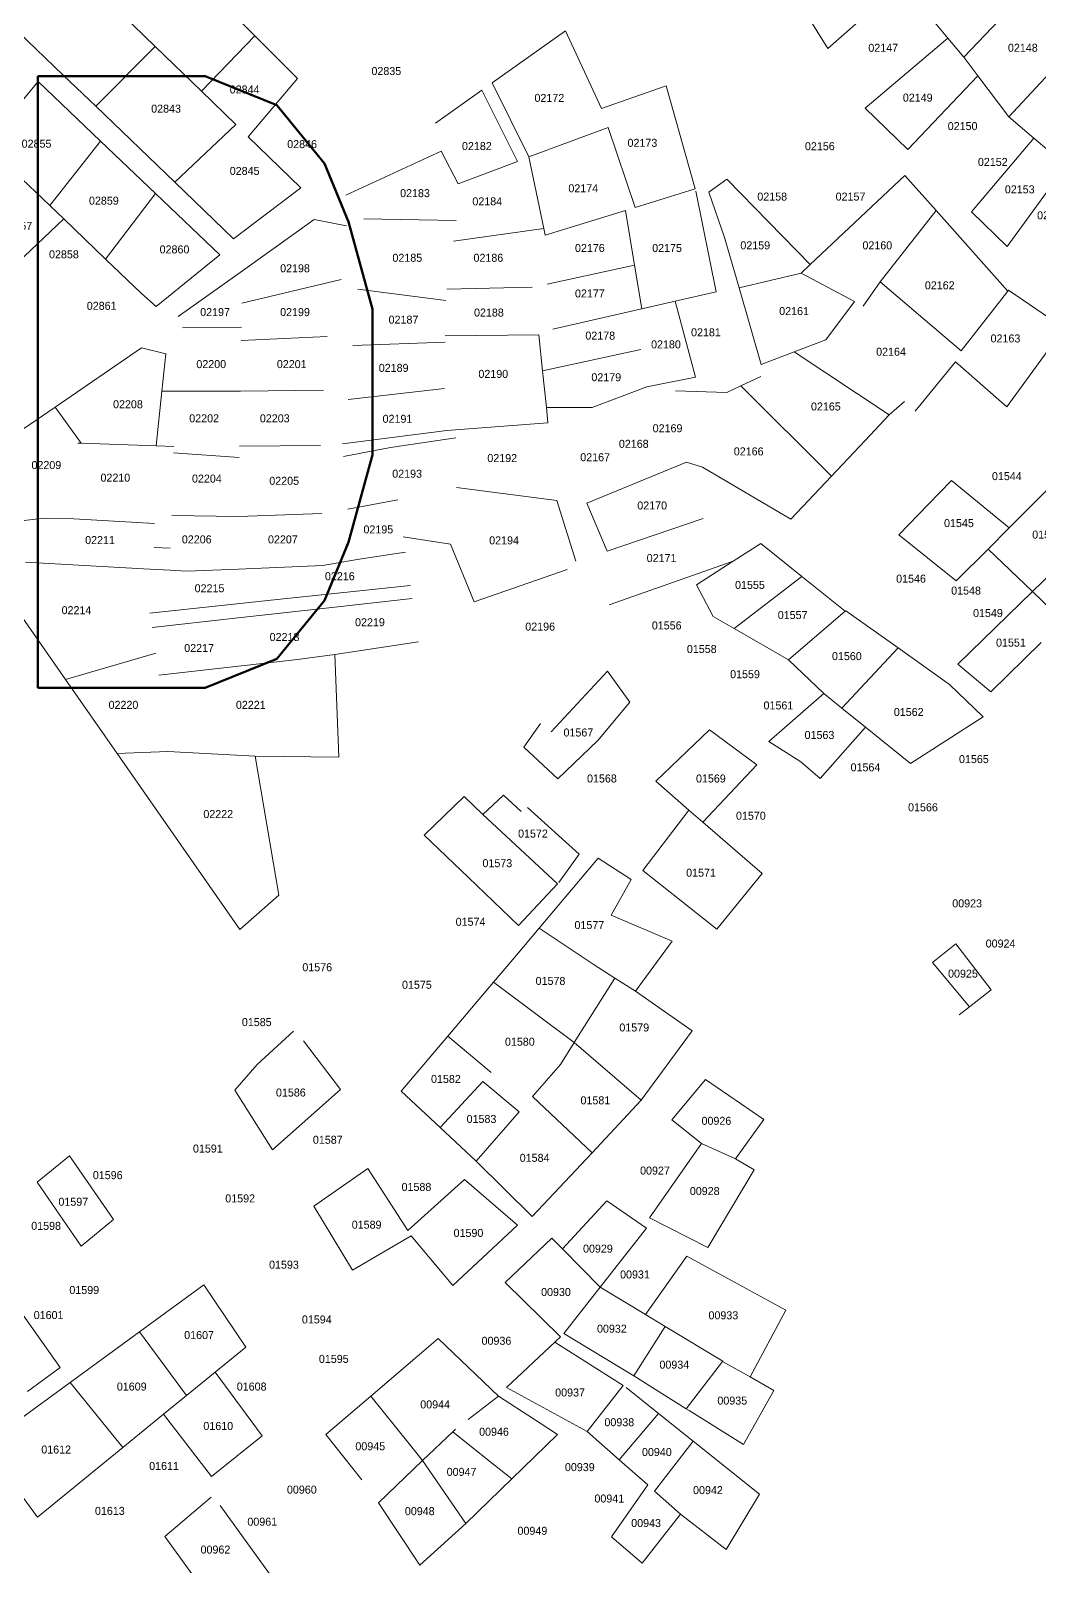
# Model space of a CAD drawing. Header units: metres. Extents: x 245232 to 248406, y 1633796 to 1637634.
# Drawn here: x 247112.5 to 247301.5, y 1635185.8 to 1635473.6 of the extents above; entities that cross this region are included whole.
import ezdxf
from ezdxf.enums import TextEntityAlignment as Align

# ---------------------------------------------------------------- set-up
doc = ezdxf.new("R2010")
doc.units = ezdxf.units.M
doc.header["$MEASUREMENT"] = 0
doc.layers.add('historique_numero_parcelle', color=7, linetype='Continuous')
doc.layers.add('LIMITES_PARCELLES', color=7, linetype='Continuous', lineweight=0, true_color=0xffffff)
doc.layers.add('Nom_Commune', color=7, linetype='Continuous', lineweight=0)
doc.styles.add('Style-FANCY', font='FANCY.shx')
doc.styles.add('Style-STANDARD', font='STANDARD.shx')

msp = doc.modelspace()

# ---------------------------------------------------------------- linework, layer by layer
at = {"layer": 'limites_parcelles'}
for p, q in [((247261.861, 1635470.304), (247245.835, 1635496.001)), ((247139.747, 1635487.363), (247154.447, 1635472.663)), ((247275.742, 1635482.518), (247261.861, 1635470.304)), ((247284.326, 1635472.241), (247275.742, 1635482.518)), ((247287.304, 1635468.676), (247299.413, 1635481.316)), ((247118.55, 1635465.309), (247108.42, 1635475.048)), ((247135.801, 1635470.654), (247129.537, 1635476.74)), ((247144.441, 1635462.26), (247154.447, 1635472.663)), ((247154.447, 1635472.663), (247162.487, 1635464.623)), ((247198.944, 1635463.823), (247212.683, 1635473.559)), ((247212.683, 1635473.559), (247219.456, 1635459.06)), ((247268.854, 1635459.091), (247284.326, 1635472.241)), ((247284.326, 1635472.241), (247287.304, 1635468.676)), ((247310.141, 1635472.949), (247295.77, 1635457.458)), ((247124.657, 1635459.438), (247135.801, 1635470.654)), ((247135.801, 1635470.654), (247144.441, 1635462.26)), ((247289.976, 1635465.135), (247287.304, 1635468.676)), ((247104.066, 1635452.329), (247113.841, 1635464.078)), ((247113.841, 1635464.078), (247125.562, 1635452.901)), ((247124.657, 1635459.438), (247118.55, 1635465.309)), ((247162.487, 1635464.623), (247153.202, 1635453.749)), ((247205.804, 1635449.959), (247198.944, 1635463.823)), ((247219.456, 1635459.06), (247231.521, 1635463.294)), ((247231.521, 1635463.294), (247237.003, 1635443.951)), ((247289.976, 1635465.135), (247276.82, 1635451.337)), ((247295.77, 1635457.458), (247289.976, 1635465.135)), ((247144.441, 1635462.26), (247150.883, 1635456.001)), ((247188.341, 1635456.309), (247197.004, 1635462.448)), ((247197.004, 1635462.448), (247203.687, 1635449.112)), ((247139.464, 1635445.205), (247124.657, 1635459.438)), ((247276.82, 1635451.337), (247268.854, 1635459.091)), ((247300.471, 1635453.48), (247295.77, 1635457.458)), ((247150.883, 1635456.001), (247139.464, 1635445.205)), ((247220.668, 1635455.474), (247205.804, 1635449.959)), ((247225.766, 1635440.476), (247220.668, 1635455.474)), ((247116.027, 1635440.853), (247125.562, 1635452.901)), ((247125.562, 1635452.901), (247135.839, 1635443.1)), ((247153.202, 1635453.749), (247163.068, 1635444.163)), ((247288.794, 1635439.682), (247300.471, 1635453.48)), ((247306.525, 1635448.358), (247300.471, 1635453.48)), ((247189.399, 1635451.017), (247171.514, 1635442.762)), ((247192.569, 1635444.917), (247189.399, 1635451.017)), ((247203.687, 1635449.112), (247192.569, 1635444.917)), ((247208.632, 1635436.523), (247205.804, 1635449.959)), ((247110.826, 1635445.842), (247116.027, 1635440.853)), ((247239.512, 1635443.344), (247242.891, 1635445.775)), ((247242.891, 1635445.775), (247258.559, 1635429.779)), ((247258.559, 1635429.779), (247276.275, 1635446.483)), ((247276.275, 1635446.483), (247282.128, 1635439.895)), ((247306.525, 1635448.358), (247295.474, 1635433.179)), ((247126.493, 1635430.812), (247135.839, 1635443.1)), ((247135.839, 1635443.1), (247147.888, 1635431.61)), ((247150.467, 1635434.628), (247139.464, 1635445.205)), ((247163.068, 1635444.163), (247150.467, 1635434.628)), ((247237.003, 1635443.951), (247225.766, 1635440.476)), ((247237.13, 1635443.503), (247240.931, 1635424.68)), ((247242.475, 1635434.877), (247239.512, 1635443.344)), ((247116.027, 1635440.853), (247118.649, 1635438.337)), ((247223.908, 1635439.902), (247208.898, 1635435.262)), ((247225.612, 1635429.662), (247223.908, 1635439.902)), ((247271.64, 1635426.555), (247282.128, 1635439.895)), ((247282.128, 1635439.895), (247295.557, 1635424.782)), ((247118.649, 1635438.337), (247108.74, 1635428.941)), ((247126.493, 1635430.812), (247118.649, 1635438.337)), ((247152.157, 1635428.626), (247165.587, 1635438.211)), ((247165.587, 1635438.211), (247171.619, 1635437.047)), ((247192.21, 1635438.006), (247174.9, 1635438.317)), ((247295.474, 1635433.179), (247288.794, 1635439.682)), ((247208.632, 1635436.523), (247191.681, 1635434.186)), ((247208.898, 1635435.262), (247208.632, 1635436.523)), ((247245.203, 1635425.434), (247242.475, 1635434.877)), ((247147.888, 1635431.61), (247135.967, 1635421.928)), ((247133.216, 1635424.362), (247126.493, 1635430.812)), ((247140.081, 1635420.008), (247152.157, 1635428.626)), ((247225.612, 1635429.662), (247209.266, 1635426.13)), ((247225.612, 1635429.662), (247226.972, 1635421.494)), ((247256.823, 1635428.142), (247258.559, 1635429.779)), ((247170.629, 1635426.986), (247152.046, 1635422.566)), ((247190.43, 1635425.138), (247206.453, 1635425.535)), ((247256.823, 1635428.142), (247245.203, 1635425.434)), ((247249.354, 1635411.065), (247245.203, 1635425.434)), ((247256.823, 1635428.142), (247266.857, 1635422.852)), ((247271.64, 1635426.555), (247268.465, 1635422.004)), ((247286.832, 1635413.587), (247271.64, 1635426.555)), ((247135.967, 1635421.928), (247133.216, 1635424.362)), ((247190.252, 1635423.012), (247173.747, 1635425.137)), ((247230.203, 1635422.231), (247233.227, 1635422.921)), ((247240.931, 1635424.68), (247233.227, 1635422.921)), ((247233.227, 1635422.921), (247237.069, 1635408.641)), ((247266.857, 1635422.852), (247261.48, 1635415.654)), ((247295.557, 1635424.782), (247286.832, 1635413.587)), ((247295.557, 1635424.782), (247295.713, 1635424.982)), ((247295.713, 1635424.982), (247306.153, 1635417.844)), ((247230.203, 1635422.231), (247210.301, 1635417.689)), ((247226.972, 1635421.494), (247230.203, 1635422.231)), ((247151.964, 1635418.052), (247140.928, 1635417.891)), ((247306.153, 1635417.844), (247295.416, 1635403.114)), ((247117.024, 1635403.061), (247133.202, 1635414.187)), ((247133.202, 1635414.187), (247137.753, 1635413.023)), ((247168.021, 1635416.303), (247151.918, 1635415.517)), ((247190.128, 1635415.235), (247172.828, 1635414.632)), ((247190.147, 1635416.399), (247207.662, 1635416.586)), ((247207.662, 1635416.586), (247208.371, 1635409.825)), ((247208.371, 1635409.825), (247226.787, 1635413.851)), ((247261.48, 1635415.654), (247255.535, 1635413.404)), ((247137.753, 1635413.023), (247137.023, 1635406.031)), ((247255.535, 1635413.404), (247249.354, 1635411.065)), ((247273.334, 1635401.578), (247255.535, 1635413.404)), ((247285.772, 1635411.519), (247278.202, 1635402.319)), ((247295.416, 1635403.114), (247285.772, 1635411.519)), ((247208.371, 1635409.825), (247209.091, 1635402.968)), ((247237.069, 1635408.641), (247227.923, 1635406.884)), ((247245.527, 1635407.016), (247249.298, 1635408.8)), ((247137.023, 1635406.031), (247135.953, 1635395.772)), ((247137.023, 1635406.031), (247151.746, 1635406.06)), ((247151.746, 1635406.06), (247167.352, 1635406.22)), ((247171.937, 1635404.45), (247189.99, 1635406.539)), ((247227.923, 1635406.884), (247217.657, 1635402.968)), ((247233.267, 1635406.091), (247242.898, 1635405.773)), ((247242.898, 1635405.773), (247245.527, 1635407.016)), ((247245.527, 1635407.016), (247262.524, 1635390.096)), ((247103.039, 1635393.443), (247117.024, 1635403.061)), ((247117.024, 1635403.061), (247121.915, 1635396.28)), ((247209.091, 1635402.968), (247209.391, 1635400.107)), ((247217.657, 1635402.968), (247209.091, 1635402.968)), ((247276.191, 1635404.118), (247273.334, 1635401.578)), ((247209.391, 1635400.107), (247190.465, 1635398.681)), ((247273.334, 1635401.578), (247268.85, 1635396.816)), ((247190.465, 1635398.681), (247170.864, 1635396.166)), ((247179.909, 1635395.506), (247192.125, 1635397.279)), ((247268.85, 1635396.816), (247262.524, 1635390.096)), ((247121.915, 1635396.28), (247121.317, 1635396.302)), ((247135.953, 1635395.772), (247121.915, 1635396.28)), ((247135.953, 1635395.772), (247139.268, 1635395.669)), ((247151.519, 1635393.614), (247139.234, 1635394.502)), ((247166.774, 1635395.832), (247151.558, 1635395.736)), ((247171.068, 1635393.764), (247179.909, 1635395.506)), ((247216.652, 1635385.03), (247235.384, 1635392.755)), ((247235.384, 1635392.755), (247238.347, 1635391.803)), ((247238.347, 1635391.803), (247254.931, 1635382.03)), ((247192.278, 1635387.952), (247211.075, 1635385.545)), ((247254.931, 1635382.03), (247262.524, 1635390.096)), ((247280.676, 1635384.793), (247285.042, 1635389.274)), ((247285.042, 1635389.274), (247295.845, 1635380.404)), ((247295.845, 1635380.404), (247304.536, 1635389.095)), ((247171.9, 1635383.925), (247181.258, 1635385.663)), ((247211.075, 1635385.545), (247214.588, 1635374.182)), ((247114.998, 1635382.225), (247109.601, 1635381.59)), ((247120.563, 1635382.105), (247114.998, 1635382.225)), ((247138.883, 1635382.719), (247151.412, 1635382.558)), ((247151.412, 1635382.558), (247167, 1635383.116)), ((247220.462, 1635376.034), (247216.652, 1635385.03)), ((247238.451, 1635382.199), (247220.462, 1635376.034)), ((247275.122, 1635379.091), (247280.676, 1635384.793)), ((247135.666, 1635381.222), (247120.563, 1635382.105)), ((247291.895, 1635376.453), (247295.845, 1635380.404)), ((247313.738, 1635381.623), (247300.199, 1635368.462)), ((247138.621, 1635376.615), (247135.578, 1635376.747)), ((247191.154, 1635377.369), (247182.276, 1635378.709)), ((247195.586, 1635366.521), (247191.154, 1635377.369)), ((247244.075, 1635374.148), (247249.292, 1635377.489)), ((247249.292, 1635377.489), (247256.976, 1635371.294)), ((247285.897, 1635370.456), (247275.122, 1635379.091)), ((247291.895, 1635376.453), (247285.897, 1635370.456)), ((247300.199, 1635368.462), (247291.895, 1635376.453)), ((247133.608, 1635372.757), (247111.503, 1635373.958)), ((247173.63, 1635374.499), (247167.174, 1635373.335)), ((247182.688, 1635375.889), (247173.63, 1635374.499)), ((247244.075, 1635374.148), (247220.885, 1635365.98)), ((247237.227, 1635369.763), (247244.075, 1635374.148)), ((247138.577, 1635372.486), (247133.608, 1635372.757)), ((247141.73, 1635372.315), (247138.577, 1635372.486)), ((247151.387, 1635372.702), (247141.73, 1635372.315)), ((247167.174, 1635373.335), (247151.387, 1635372.702)), ((247213, 1635372.594), (247195.586, 1635366.521)), ((247256.976, 1635371.294), (247244.281, 1635361.532)), ((247256.976, 1635371.294), (247265.064, 1635364.774)), ((247183.607, 1635369.604), (247158.646, 1635366.966)), ((247240.328, 1635363.797), (247237.227, 1635369.763)), ((247286.226, 1635354.88), (247300.199, 1635368.462)), ((247300.199, 1635368.462), (247305.909, 1635362.967)), ((247118.971, 1635351.994), (247108.966, 1635366.35)), ((247158.646, 1635366.966), (247134.808, 1635364.446)), ((247150.776, 1635363.467), (247167.748, 1635365.376)), ((247167.748, 1635365.376), (247183.959, 1635367.199)), ((247135.203, 1635361.716), (247150.776, 1635363.467)), ((247244.281, 1635361.532), (247240.328, 1635363.797)), ((247254.457, 1635355.701), (247265.064, 1635364.774)), ((247265.064, 1635364.774), (247265.191, 1635364.883)), ((247265.191, 1635364.883), (247274.993, 1635357.901)), ((247254.457, 1635355.701), (247244.281, 1635361.532)), ((247135.89, 1635356.957), (247118.971, 1635351.994)), ((247162.446, 1635355.739), (247169.465, 1635356.67)), ((247169.465, 1635356.67), (247169.466, 1635356.654)), ((247175.642, 1635357.606), (247169.466, 1635356.654)), ((247169.466, 1635356.654), (247170.188, 1635337.441)), ((247185.148, 1635359.073), (247175.642, 1635357.606)), ((247264.481, 1635346.632), (247274.993, 1635357.901)), ((247274.993, 1635357.901), (247284.641, 1635351.031)), ((247301.804, 1635358.929), (247292.388, 1635349.667)), ((247136.491, 1635352.802), (247151.979, 1635354.555)), ((247151.979, 1635354.555), (247162.446, 1635355.739)), ((247209.979, 1635342.152), (247220.556, 1635353.531)), ((247220.556, 1635353.531), (247224.748, 1635347.723)), ((247261.124, 1635349.351), (247254.457, 1635355.701)), ((247292.388, 1635349.667), (247286.226, 1635354.88)), ((247128.639, 1635338.121), (247118.971, 1635351.994)), ((247284.641, 1635351.031), (247290.96, 1635344.998)), ((247224.748, 1635347.723), (247218.715, 1635340.527)), ((247250.762, 1635340.373), (247261.124, 1635349.351)), ((247264.481, 1635346.632), (247261.124, 1635349.351)), ((247268.918, 1635343.039), (247264.481, 1635346.632)), ((247290.96, 1635344.998), (247277.329, 1635336.226)), ((247204.899, 1635339.295), (247207.968, 1635343.74)), ((247229.616, 1635332.907), (247239.67, 1635342.537)), ((247239.67, 1635342.537), (247248.558, 1635336.013)), ((247268.918, 1635343.039), (247260.422, 1635333.457)), ((247277.329, 1635336.226), (247268.918, 1635343.039)), ((247211.269, 1635333.349), (247204.899, 1635339.295)), ((247218.715, 1635340.527), (247211.269, 1635333.349)), ((247256.812, 1635336.534), (247250.762, 1635340.373)), ((247128.639, 1635338.121), (247138.131, 1635338.488)), ((247151.656, 1635305.095), (247128.639, 1635338.121)), ((247138.131, 1635338.488), (247154.521, 1635337.605)), ((247154.521, 1635337.605), (247158.967, 1635311.567)), ((247170.188, 1635337.441), (247154.521, 1635337.605)), ((247260.422, 1635333.457), (247256.812, 1635336.534)), ((247248.558, 1635336.013), (247238.401, 1635325.27)), ((247235.807, 1635327.525), (247229.616, 1635332.907)), ((247186.166, 1635322.785), (247193.681, 1635330.087)), ((247193.681, 1635330.087), (247197.173, 1635326.701)), ((247197.173, 1635326.701), (247201.089, 1635330.299)), ((247201.089, 1635330.299), (247204.37, 1635327.23)), ((247205.534, 1635327.971), (247215.223, 1635319.254)), ((247227.148, 1635316.175), (247235.807, 1635327.525)), ((247235.807, 1635327.525), (247238.401, 1635325.27)), ((247197.173, 1635326.701), (247211.162, 1635313.694)), ((247238.401, 1635325.27), (247249.527, 1635315.598)), ((247194.474, 1635314.845), (247186.166, 1635322.785)), ((247215.223, 1635319.254), (247211.413, 1635313.962)), ((247207.748, 1635305.394), (247218.773, 1635318.512)), ((247218.773, 1635318.512), (247224.959, 1635314.492)), ((247241.046, 1635305.178), (247227.148, 1635316.175)), ((247203.854, 1635305.879), (247194.474, 1635314.845)), ((247211.162, 1635313.694), (247203.854, 1635305.879)), ((247224.959, 1635314.492), (247221.255, 1635307.824)), ((247249.527, 1635315.598), (247241.046, 1635305.178)), ((247158.967, 1635311.567), (247151.656, 1635305.095)), ((247221.255, 1635307.824), (247232.685, 1635302.956)), ((247203.475, 1635300.31), (247207.748, 1635305.394)), ((247217.865, 1635298.619), (247207.748, 1635305.394)), ((247232.685, 1635302.956), (247225.806, 1635293.537)), ((247281.466, 1635298.961), (247285.805, 1635302.453)), ((247285.805, 1635302.453), (247292.423, 1635293.814)), ((247199.211, 1635295.272), (247203.475, 1635300.31)), ((247288.362, 1635290.627), (247281.466, 1635298.961)), ((247221.921, 1635296.023), (247214.291, 1635283.921)), ((247221.921, 1635296.023), (247217.865, 1635298.619)), ((247225.806, 1635293.537), (247221.921, 1635296.023)), ((247190.623, 1635285.126), (247199.211, 1635295.272)), ((247199.211, 1635295.272), (247214.291, 1635283.921)), ((247225.806, 1635293.537), (247236.389, 1635286.128)), ((247292.423, 1635293.814), (247288.362, 1635290.627)), ((247288.362, 1635290.627), (247286.44, 1635289.118)), ((247154.923, 1635279.83), (247161.738, 1635286.043)), ((247181.885, 1635274.804), (247190.623, 1635285.126)), ((247198.748, 1635278.312), (247190.623, 1635285.126)), ((247236.389, 1635286.128), (247226.864, 1635273.111)), ((247163.573, 1635284.245), (247170.511, 1635275.137)), ((247214.291, 1635283.921), (247211.713, 1635279.833)), ((247226.864, 1635273.111), (247214.291, 1635283.921)), ((247150.716, 1635274.988), (247154.923, 1635279.83)), ((247211.713, 1635279.833), (247206.466, 1635273.798)), ((247197.162, 1635276.605), (247189.181, 1635268.017)), ((247204.004, 1635270.965), (247197.162, 1635276.605)), ((247232.633, 1635269.429), (247238.929, 1635277.026)), ((247238.929, 1635277.026), (247249.83, 1635269.512)), ((247157.8, 1635263.812), (247150.716, 1635274.988)), ((247170.511, 1635275.137), (247157.8, 1635263.812)), ((247189.181, 1635268.017), (247181.885, 1635274.804)), ((247206.466, 1635273.798), (247217.647, 1635263.272)), ((247226.864, 1635273.111), (247217.647, 1635263.272)), ((247195.96, 1635261.711), (247204.004, 1635270.965)), ((247195.96, 1635261.711), (247189.181, 1635268.017)), ((247238.171, 1635265.017), (247232.633, 1635269.429)), ((247249.83, 1635269.512), (247244.539, 1635262.104)), ((247228.452, 1635251.097), (247238.171, 1635265.017)), ((247238.171, 1635265.017), (247244.539, 1635262.104)), ((247113.666, 1635257.784), (247119.744, 1635262.702)), ((247119.744, 1635262.702), (247128.003, 1635250.747)), ((247195.948, 1635261.697), (247195.96, 1635261.711)), ((247206.439, 1635251.309), (247195.948, 1635261.697)), ((247217.647, 1635263.272), (247206.439, 1635251.309)), ((247244.539, 1635262.104), (247248.031, 1635260.093)), ((247165.547, 1635253.232), (247175.661, 1635260.339)), ((247175.661, 1635260.339), (247183.141, 1635248.679)), ((247248.031, 1635260.093), (247239.353, 1635245.488)), ((247121.885, 1635245.747), (247113.666, 1635257.784)), ((247183.141, 1635248.679), (247193.729, 1635258.259)), ((247193.729, 1635258.259), (247203.668, 1635249.695)), ((247172.744, 1635241.272), (247165.547, 1635253.232)), ((247212.117, 1635245.237), (247220.409, 1635254.272)), ((247220.409, 1635254.272), (247227.87, 1635249.123)), ((247128.003, 1635250.747), (247121.885, 1635245.747)), ((247239.353, 1635245.488), (247228.452, 1635251.097)), ((247183.751, 1635247.728), (247172.744, 1635241.272)), ((247191.582, 1635238.415), (247183.751, 1635247.728)), ((247203.668, 1635249.695), (247191.582, 1635238.415)), ((247201.359, 1635238.926), (247210.099, 1635247.291)), ((247210.099, 1635247.291), (247212.117, 1635245.237)), ((247227.87, 1635249.123), (247219.161, 1635238.069)), ((247212.117, 1635245.237), (247219.161, 1635238.069)), ((247227.669, 1635232.935), (247235.437, 1635243.901)), ((247235.437, 1635243.901), (247253.958, 1635233.741)), ((247132.873, 1635229.717), (247144.91, 1635238.521)), ((247144.91, 1635238.521), (247152.754, 1635226.832)), ((247211.73, 1635228.766), (247201.359, 1635238.926)), ((247108.469, 1635236.45), (247117.963, 1635223.016)), ((247212.365, 1635229.401), (247219.161, 1635238.069)), ((247219.161, 1635238.069), (247227.669, 1635232.935)), ((247227.669, 1635232.935), (247231.374, 1635230.699)), ((247253.958, 1635233.741), (247247.29, 1635221.252)), ((247119.865, 1635220.203), (247132.873, 1635229.717)), ((247141.651, 1635217.775), (247132.873, 1635229.717)), ((247231.374, 1635230.699), (247225.464, 1635221.44)), ((247231.374, 1635230.699), (247242.157, 1635224.192)), ((247152.754, 1635226.832), (247147, 1635222.138)), ((247184.445, 1635224.72), (247188.831, 1635228.467)), ((247188.831, 1635228.467), (247200.155, 1635217.672)), ((247201.636, 1635219.259), (247210.683, 1635227.78)), ((247210.683, 1635227.78), (247211.73, 1635228.766)), ((247210.683, 1635227.78), (247223.472, 1635219.642)), ((247225.463, 1635221.438), (247212.365, 1635229.401)), ((247176.173, 1635217.654), (247184.445, 1635224.72)), ((247242.12, 1635224.144), (247235.292, 1635215.278)), ((247242.157, 1635224.192), (247242.12, 1635224.144)), ((247247.29, 1635221.252), (247242.12, 1635224.144)), ((247117.963, 1635223.016), (247111.885, 1635218.522)), ((247147, 1635222.138), (247141.651, 1635217.775)), ((247147, 1635222.138), (247155.841, 1635210.191)), ((247225.464, 1635221.44), (247225.463, 1635221.438)), ((247235.292, 1635215.278), (247225.464, 1635221.44)), ((247247.29, 1635221.252), (247251.735, 1635218.712)), ((247105.116, 1635209.417), (247119.865, 1635220.203)), ((247119.865, 1635220.203), (247129.698, 1635208.026)), ((247216.771, 1635211.004), (247201.636, 1635219.259)), ((247223.472, 1635219.642), (247216.771, 1635211.004)), ((247224.073, 1635219.259), (247230.12, 1635214.416)), ((247251.735, 1635218.712), (247246.02, 1635208.552)), ((247141.651, 1635217.775), (247137.36, 1635214.275)), ((247167.77, 1635210.475), (247176.173, 1635217.654)), ((247183.139, 1635209.014), (247176.173, 1635217.654)), ((247200.155, 1635217.672), (247194.41, 1635213.254)), ((247200.155, 1635217.672), (247206.715, 1635213.382)), ((247235.842, 1635214.933), (247235.292, 1635215.278)), ((247137.36, 1635214.275), (247129.698, 1635208.026)), ((247146.341, 1635202.606), (247137.36, 1635214.275)), ((247206.715, 1635213.382), (247211.161, 1635210.475)), ((247230.12, 1635214.416), (247222.748, 1635205.715)), ((247230.12, 1635214.416), (247236.618, 1635209.212)), ((247246.02, 1635208.552), (247235.842, 1635214.933)), ((247155.841, 1635210.191), (247146.341, 1635202.606)), ((247174.483, 1635201.977), (247167.77, 1635210.475)), ((247191.544, 1635210.953), (247185.908, 1635205.58)), ((247192.07, 1635211.454), (247191.544, 1635210.953)), ((247198.217, 1635205.669), (247191.544, 1635210.953)), ((247211.161, 1635210.475), (247202.641, 1635202.165)), ((247222.748, 1635205.715), (247216.771, 1635211.004)), ((247129.698, 1635208.026), (247113.716, 1635194.99)), ((247185.908, 1635205.58), (247183.139, 1635209.014)), ((247229.369, 1635199.856), (247236.618, 1635209.212)), ((247236.618, 1635209.212), (247249.05, 1635199.256)), ((247113.716, 1635194.99), (247105.717, 1635205.856)), ((247177.61, 1635197.669), (247185.908, 1635205.58)), ((247185.908, 1635205.58), (247194.016, 1635193.753)), ((247202.641, 1635202.165), (247198.217, 1635205.669)), ((247228.083, 1635200.994), (247222.748, 1635205.715)), ((247202.641, 1635202.165), (247194.016, 1635193.753)), ((247221.318, 1635191.284), (247228.083, 1635200.994)), ((247137.607, 1635191.319), (247146.285, 1635198.727)), ((247234.233, 1635195.552), (247229.369, 1635199.856)), ((247249.05, 1635199.256), (247242.806, 1635188.885)), ((247147.948, 1635197.145), (247157.219, 1635184.345)), ((247185.389, 1635185.988), (247177.61, 1635197.669)), ((247234.233, 1635195.552), (247227.036, 1635186.345)), ((247242.806, 1635188.885), (247234.233, 1635195.552)), ((247194.016, 1635193.753), (247185.389, 1635185.988)), ((247147.979, 1635177.031), (247137.607, 1635191.319)), ((247227.036, 1635186.345), (247221.318, 1635191.284))]:
    msp.add_line(p, q, dxfattribs=at)

# ---------------------------------------------------------------- texts
at = {"layer": 'historique_numero_parcelle', "style": 'Style-FANCY'}
for s, p in [('02147', (247272.222, 1635470.413)), ('02148', (247298.386, 1635470.413)), ('02835', (247179.103, 1635466.056)), ('02844', (247152.546, 1635462.595)), ('02172', (247209.652, 1635461.013)), ('02149', (247278.686, 1635461.07)), ('02843', (247137.822, 1635459.002)), ('02150', (247287.1, 1635455.731)), ('02855', (247113.55, 1635452.431)), ('02846', (247163.32, 1635452.354)), ('02182', (247196.07, 1635451.991)), ('02173', (247227.095, 1635452.594)), ('02156', (247260.345, 1635451.962)), ('02152', (247292.755, 1635449.016)), ('02845', (247152.546, 1635447.323)), ('02183', (247184.476, 1635443.161)), ('02174', (247216.014, 1635444.072)), ('02158', (247251.418, 1635442.517)), ('02157', (247266.091, 1635442.517)), ('02153', (247297.806, 1635443.873)), ('02859', (247126.17, 1635441.754)), ('02184', (247198.019, 1635441.621)), ('02154', (247303.845, 1635439.004)), ('02857', (247109.959, 1635437.031)), ('02159', (247248.238, 1635433.379)), ('02160', (247271.118, 1635433.379)), ('02858', (247118.68, 1635431.692)), ('02860', (247139.406, 1635432.616)), ('02185', (247183.039, 1635431.046)), ('02186', (247198.225, 1635431.046)), ('02176', (247217.245, 1635432.882)), ('02175', (247231.712, 1635432.882)), ('02198', (247161.991, 1635429.078)), ('02162', (247282.815, 1635425.884)), ('02861', (247125.76, 1635422.041)), ('02177', (247217.245, 1635424.36)), ('02197', (247147.011, 1635420.865)), ('02199', (247161.991, 1635420.865)), ('02187', (247182.321, 1635419.445)), ('02188', (247198.327, 1635420.78)), ('02161', (247255.522, 1635421.059)), ('02178', (247219.194, 1635416.455)), ('02181', (247238.997, 1635417.071)), ('02180', (247231.507, 1635414.812)), ('02164', (247273.683, 1635413.436)), ('02163', (247295.128, 1635415.925)), ('02200', (247146.293, 1635411.111)), ('02201', (247161.376, 1635411.111)), ('02189', (247180.474, 1635410.41)), ('02190', (247199.148, 1635409.281)), ('02179', (247220.323, 1635408.652)), ('02208', (247130.681, 1635403.588)), ('02165', (247261.473, 1635403.169)), ('02202', (247144.959, 1635400.947)), ('02203', (247158.195, 1635400.947)), ('02191', (247181.192, 1635400.862)), ('02169', (247231.806, 1635399.087)), ('02168', (247225.474, 1635396.171)), ('02192', (247200.823, 1635393.5)), ('02167', (247218.237, 1635393.656)), ('02166', (247247.006, 1635394.75)), ('02209', (247115.393, 1635392.191)), ('02193', (247183, 1635390.567)), ('01544', (247295.387, 1635390.115)), ('02210', (247128.321, 1635389.83)), ('02204', (247145.472, 1635389.654)), ('02205', (247159.961, 1635389.239)), ('02170', (247228.925, 1635384.613)), ('02195', (247177.606, 1635380.124)), ('01545', (247286.409, 1635381.311)), ('01547', (247302.928, 1635379.155)), ('02211', (247125.448, 1635378.126)), ('02206', (247143.578, 1635378.254)), ('02207', (247159.718, 1635378.254)), ('02194', (247201.175, 1635378.07)), ('02171', (247230.684, 1635374.757)), ('02216', (247170.389, 1635371.35)), ('01546', (247277.431, 1635370.89)), ('02215', (247145.969, 1635369.091)), ('01555', (247247.245, 1635369.719)), ('01548', (247287.743, 1635368.657)), ('02214', (247121.036, 1635364.984)), ('01549', (247291.847, 1635364.448)), ('02219', (247176.032, 1635362.726)), ('02196', (247207.932, 1635361.907)), ('01556', (247231.649, 1635362.121)), ('01557', (247255.248, 1635364.072)), ('02218', (247160.026, 1635359.953)), ('01551', (247296.156, 1635358.904)), ('02217', (247144.02, 1635357.9)), ('01558', (247238.216, 1635357.707)), ('01560', (247265.406, 1635356.372)), ('01559', (247246.322, 1635352.984)), ('02220', (247129.842, 1635347.241)), ('02221', (247153.705, 1635347.241)), ('01561', (247252.581, 1635347.132)), ('01562', (247277, 1635345.9)), ('01567', (247215.098, 1635342.056)), ('01563', (247260.276, 1635341.588)), ('01564', (247268.895, 1635335.53)), ('01565', (247289.21, 1635337.07)), ('01568', (247219.51, 1635333.432)), ('01569', (247239.928, 1635333.432)), ('02222', (247147.607, 1635326.766)), ('01566', (247279.668, 1635328.035)), ('01570', (247247.418, 1635326.451)), ('01572', (247206.583, 1635323.103)), ('01573', (247199.914, 1635317.559)), ('01571', (247238.081, 1635315.773)), ('00923', (247287.946, 1635310.023)), ('01574', (247194.886, 1635306.573)), ('01577', (247217.151, 1635305.957)), ('00924', (247294.212, 1635302.498)), ('01576', (247166.157, 1635298.052)), ('01578', (247209.866, 1635295.485)), ('00925', (247287.163, 1635296.854)), ('01575', (247184.831, 1635294.766)), ('01585', (247154.82, 1635287.766)), ('01579', (247225.565, 1635286.758)), ('01580', (247204.12, 1635284.089)), ('01582', (247190.269, 1635277.107)), ('01586', (247161.211, 1635274.566)), ('01581', (247218.28, 1635273.103)), ('01583', (247196.938, 1635269.612)), ('00926', (247240.961, 1635269.263)), ('01591', (247145.655, 1635264.058)), ('01587', (247168.129, 1635265.707)), ('01584', (247206.891, 1635262.323)), ('01596', (247126.894, 1635259.075)), ('00927', (247229.447, 1635259.935)), ('01588', (247184.748, 1635256.871)), ('00928', (247238.768, 1635256.094)), ('01597', (247120.444, 1635254.088)), ('01592', (247151.709, 1635254.715)), ('01598', (247115.343, 1635249.571)), ('01589', (247175.411, 1635249.787)), ('01590', (247194.495, 1635248.247)), ('00929', (247218.755, 1635245.303)), ('01593', (247159.917, 1635242.292)), ('00931', (247225.7, 1635240.457)), ('01599', (247122.496, 1635237.544)), ('00930', (247210.896, 1635237.165)), ('01601', (247115.812, 1635232.85)), ('01594', (247166.074, 1635232.025)), ('00933', (247242.263, 1635232.803)), ('01607', (247144.014, 1635229.096)), ('00932', (247221.376, 1635230.295)), ('00936', (247199.738, 1635228.028)), ('01595', (247169.254, 1635224.633)), ('00934', (247233.073, 1635223.554)), ('01609', (247131.393, 1635219.445)), ('01608', (247153.864, 1635219.445)), ('00937', (247213.537, 1635218.335)), ('00944', (247188.247, 1635216.094)), ('00935', (247243.934, 1635216.813)), ('01610', (247147.605, 1635212.053)), ('00938', (247222.766, 1635212.756)), ('00946', (247199.281, 1635210.973)), ('01612', (247117.234, 1635207.638)), ('00945', (247176.093, 1635208.252)), ('00940', (247229.803, 1635207.178)), ('01611', (247137.447, 1635204.558)), ('00947', (247193.204, 1635203.451)), ('00939', (247215.364, 1635204.343)), ('00960', (247163.269, 1635200.123)), ('00941', (247220.891, 1635198.459)), ('00942', (247239.376, 1635200.027)), ('01613', (247127.289, 1635196.139)), ('00948', (247185.368, 1635196.09)), ('00961', (247155.854, 1635194.113)), ('00949', (247206.477, 1635192.409)), ('00943', (247227.783, 1635193.861)), ('00962', (247147.081, 1635188.888))]:
    msp.add_text(s, height=1.5, dxfattribs=at).set_placement(p, align=Align.MIDDLE_CENTER)
at = {"layer": 'Nom_Commune', "color": 121, "linetype": 'Continuous', "lineweight": 70, "style": 'Style-STANDARD'}
msp.add_text('YEUMBEUL NORD', height=114.67262, dxfattribs=at).set_placement((246007.805, 1635350.422))
at = {"layer": 'Nom_Commune', "style": 'Style-STANDARD'}
msp.add_text('YEUMBEUL NORD', height=114.67262, dxfattribs=at).set_placement((246007.805, 1635350.422))

doc.saveas('drawing.dxf')
